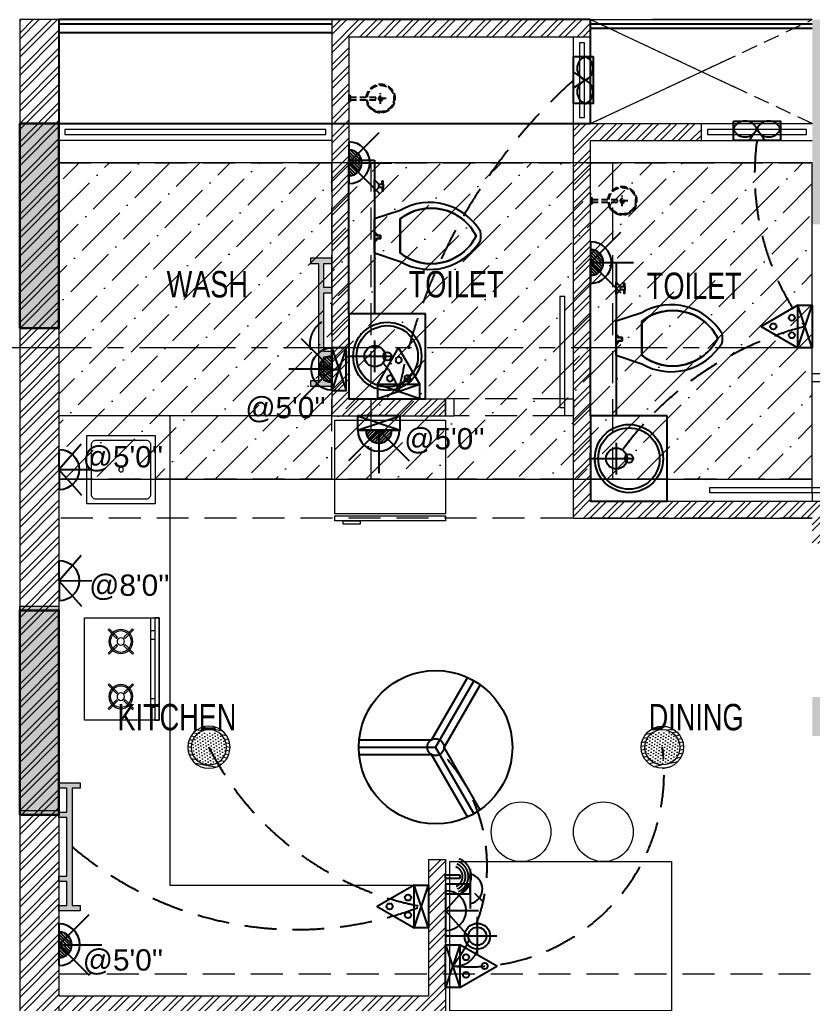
# Model space of a CAD drawing. Header units: inches. Extents: x 822859 to 1009930, y 496782 to 576896.
# Drawn here: x 838806 to 843453, y 557433 to 563204 of the extents above; entities that cross this region are included whole.
import ezdxf

# ---------------------------------------------------------------- set-up
doc = ezdxf.new("R2010")
doc.units = ezdxf.units.IN
doc.header["$LTSCALE"] = 750
doc.header["$MEASUREMENT"] = 0
for name, pattern in [('CENTER', [2, 1.25, -0.25, 0.25, -0.25]), ('CENTER2', [1.125, 0.75, -0.125, 0.125, -0.125]), ('DASHED', [0.75, 0.5, -0.25]), ('HIDDEN', [0.375, 0.25, -0.125]), ('HIDDEN2', [0.1875, 0.125, -0.0625])]:
    doc.linetypes.add(name, pattern=pattern)
for name, color, linetype, lineweight in [('1 x 15 W green led dl', 84, 'Continuous', 5), ('COLUMN', 5, 'Continuous', 13), ('DOOR-MSA', 8, 'Continuous', 13), ('DOTTED LINE-MSA', 8, 'HIDDEN2', 13), ('ELE-03-MSA', 145, 'Continuous', 18), ('ELE-04-MSA', 139, 'Continuous', 15), ('FURNITURE-MSA', 251, 'Continuous', 5), ('PE-02 1x40w wall tube light point', 76, 'Continuous', 5), ('S_B4_230x125', 3, 'HIDDEN', 20), ('S_B4_230x425', 15, 'HIDDEN', 20), ('S_B4_230x575', 10, 'HIDDEN', 20), ('S_B4_CUT OUT LINE', 9, 'Continuous', 20), ('S_B4_SUNK', 250, 'Continuous', 20), ('S_C_ABOVE HP TO TOP', 5, 'Continuous', 30), ('SECTION LINE', 14, 'CENTER', 9), ('TEXT ROOM NAME-MSA', 8, 'Continuous', 13), ('WALL HATCH-MSA', 251, 'Continuous', 9), ('WALL-MSA', 11, 'Continuous', 18), ('WINDOW-MSA', 8, 'Continuous', 13)]:
    doc.layers.add(name, color=color, linetype=linetype, lineweight=lineweight)
for name, color, linetype in [('CS SHEET', 7, 'Continuous'), ('E-18 wall light point', 3, 'Continuous'), ('E-18a wall light point', 6, 'Continuous'), ('E-39 call bell point', 1, 'Continuous'), ('E-45 exhaust fan point', 5, 'Continuous'), ('E-47 switch board', 1, 'Continuous'), ('E-49 5A plug point', 150, 'Continuous'), ('E-49a SB with 5A plug point', 5, 'Continuous'), ('E-50 15A plug point', 1, 'Continuous'), ('E-electrical text', 202, 'Continuous'), ('ELE-02-MSA', 8, 'Continuous'), ('ELE.fan', 30, 'Continuous'), ('P.FIXTURE', 8, 'Continuous'), ('PE-E-Electrical Control', 150, 'HIDDEN'), ('PROJ.', 7, 'Continuous'), ('R.C.C HATCH-MSA', 250, 'Continuous'), ('WIFI', 5, 'DASHED')]:
    doc.layers.add(name, color=color, linetype=linetype)
doc.styles.add('MtXpl_Swis721_LtCn_B', font='swisscl.ttf')
doc.styles.get("Standard").update_dxf_attribs({"font": 'arial.ttf'})
pattern_1 = [(45, (-830625.795, -554021.86), (-53.0330086, 53.0330086), []), (45, (-830590.44, -554021.86), (-53.0330086, 53.0330086), [])]

# ---------------------------------------------------------------- blocks, each defined once
blk = doc.blocks.new('A$C37e82350')
at = {"layer": 'SECTION LINE', "linetype": 'CENTER2'}
blk.add_lwpolyline([(1868.5, 15657), (1925, 15657), (1925, -11419.6), (1880.9, -11419.6)], dxfattribs=at)
blk = doc.blocks.new('BLOCK-G & H TYPICAL COLOUMN')
at = {"layer": 'R.C.C HATCH-MSA'}
h = blk.add_hatch(color=256, dxfattribs=at)
h.dxf.hatch_style = 1
h.paths.add_polyline_path([(172697.62, -104207.75), (172688.57, -104207.75), (172688.57, -104255), (172697.62, -104255)])
h.paths.add_polyline_path([(172327.12, -104207.75), (172336.18, -104207.75), (172336.18, -104255), (172327.12, -104255)])
h.paths.add_polyline_path([(172819.88, -104207.75), (172819.88, -104216.81), (172867.12, -104216.81), (172867.12, -104207.75)])
h.paths.add_polyline_path([(172204.87, -104207.75), (172204.87, -104216.81), (172157.62, -104216.81), (172157.62, -104207.75)])
h.paths.add_polyline_path([(172561.18, -104240.06), (172552.12, -104240.06), (172552.12, -104287.31), (172561.18, -104287.31)])
h.paths.add_polyline_path([(172463.57, -104240.06), (172472.62, -104240.06), (172472.62, -104287.31), (172463.57, -104287.31)])
h.paths.add_polyline_path([(172177.87, -104422.2), (172177.87, -104431.25), (172130.62, -104431.25), (172130.62, -104422.2)])
h.paths.add_polyline_path([(172894.12, -104422.2), (172894.12, -104431.25), (172846.88, -104431.25), (172846.88, -104422.2)])
h.paths.add_polyline_path([(172336.12, -104486.75), (172336.12, -104495.81), (172288.87, -104495.81), (172288.87, -104486.75)])
h.paths.add_polyline_path([(172202.62, -104543.75), (172202.62, -104552.81), (172155.37, -104552.81), (172155.37, -104543.75)])
h.paths.add_polyline_path([(172822.13, -104543.75), (172822.13, -104552.81), (172869.37, -104552.81), (172869.37, -104543.75)])
h.paths.add_polyline_path([(172516.9, -104495.81), (172507.85, -104495.81), (172507.85, -104448.56), (172516.9, -104448.56)])
h.paths.add_polyline_path([(172697.62, -104104.25), (172688.57, -104104.25), (172688.57, -104057.01), (172697.62, -104057.01)])
h.paths.add_polyline_path([(172327.12, -104104.25), (172336.18, -104104.25), (172336.18, -104057.01), (172327.12, -104057.01)])
h.paths.add_polyline_path([(172819.88, -104104.25), (172819.88, -104095.2), (172867.12, -104095.2), (172867.12, -104104.25)])
h.paths.add_polyline_path([(172204.87, -104104.25), (172204.87, -104095.2), (172157.62, -104095.2), (172157.62, -104104.25)])
h.paths.add_polyline_path([(172561.18, -104071.94), (172552.12, -104071.94), (172552.12, -104024.7), (172561.18, -104024.7)])
h.paths.add_polyline_path([(172463.57, -104071.94), (172472.62, -104071.94), (172472.62, -104024.7), (172463.57, -104024.7)])
h.paths.add_polyline_path([(172177.87, -103889.81), (172177.87, -103880.75), (172130.62, -103880.75), (172130.62, -103889.81)])
h.paths.add_polyline_path([(172894.12, -103889.81), (172894.12, -103880.75), (172846.88, -103880.75), (172846.88, -103889.81)])
h.paths.add_polyline_path([(172336.12, -103825.25), (172336.12, -103816.2), (172288.87, -103816.2), (172288.87, -103825.25)])
h.paths.add_polyline_path([(172202.62, -103768.25), (172202.62, -103759.2), (172155.37, -103759.2), (172155.37, -103768.25)])
h.paths.add_polyline_path([(172822.13, -103768.25), (172822.13, -103759.2), (172869.37, -103759.2), (172869.37, -103768.25)])
h.paths.add_polyline_path([(172516.9, -103816.2), (172507.85, -103816.2), (172507.85, -103863.44), (172516.9, -103863.44)])
h.paths.add_polyline_path([(172548.37, -103699.31), (172548.37, -103690.25), (172595.62, -103690.25), (172595.62, -103699.31)])
h.paths.add_polyline_path([(172476.37, -103699.31), (172476.37, -103690.25), (172429.13, -103690.25), (172429.13, -103699.31)])
h.paths.add_polyline_path([(172726.82, -103612.31), (172726.82, -103603.25), (172774.06, -103603.25), (172774.06, -103612.31)])
h.paths.add_polyline_path([(172297.93, -103612.31), (172297.93, -103603.25), (172250.69, -103603.25), (172250.69, -103612.31)])
h.paths.add_polyline_path([(172920.37, -103523.81), (172920.37, -103514.75), (172857.56, -103514.75), (172857.56, -103523.81)])
h.paths.add_polyline_path([(172104.37, -103523.81), (172104.37, -103514.75), (172167.19, -103514.75), (172167.19, -103523.81)])
h.paths.add_polyline_path([(172476.37, -103492.94), (172467.32, -103492.94), (172467.32, -103445.7), (172476.37, -103445.7)])
h.paths.add_polyline_path([(172548.37, -103492.94), (172557.43, -103492.94), (172557.43, -103445.7), (172548.37, -103445.7)])
h.paths.add_polyline_path([(172663.43, -103454.75), (172759.5, -103454.75), (172759.5, -103349.7), (172663.43, -103349.7), (172663.43, -103358.75), (172750.44, -103358.75), (172750.44, -103445.7), (172663.43, -103445.7)])
h.paths.add_polyline_path([(172361.32, -103454.75), (172265.25, -103454.75), (172265.25, -103349.7), (172361.32, -103349.7), (172361.32, -103358.75), (172274.31, -103358.75), (172274.31, -103445.7), (172361.32, -103445.7)])
h.paths.add_polyline_path([(172428.37, -103358.75), (172419.32, -103358.75), (172419.32, -103311.51), (172428.37, -103311.51)])
h.paths.add_polyline_path([(172428.37, -103132.74), (172419.32, -103132.74), (172419.32, -103179.99), (172428.37, -103179.99)])
h.paths.add_polyline_path([(172151.62, -103286.75), (172151.62, -103277.7), (172104.37, -103277.7), (172104.37, -103286.75)])
h.paths.add_polyline_path([(172245.43, -103162.74), (172245.43, -103153.68), (172198.19, -103153.68), (172198.19, -103162.74)])
h.paths.add_polyline_path([(172428.37, -103021.25), (172419.32, -103021.25), (172419.32, -103068.5), (172428.37, -103068.5)])
h.paths.add_polyline_path([(172245.43, -102997.25), (172236.37, -102997.25), (172236.37, -103044.5), (172245.43, -103044.5)])
h.paths.add_polyline_path([(172104.37, -102997.25), (172104.37, -103006.31), (172151.62, -103006.31), (172151.62, -102997.25)])
h.paths.add_polyline_path([(172596.37, -103358.75), (172605.43, -103358.75), (172605.43, -103311.51), (172596.37, -103311.51)])
h.paths.add_polyline_path([(172596.37, -103132.74), (172605.43, -103132.74), (172605.43, -103179.99), (172596.37, -103179.99)])
h.paths.add_polyline_path([(172873.13, -103286.75), (172873.13, -103277.7), (172920.37, -103277.7), (172920.37, -103286.75)])
h.paths.add_polyline_path([(172779.32, -103162.74), (172779.32, -103153.68), (172826.56, -103153.68), (172826.56, -103162.74)])
h.paths.add_polyline_path([(172596.37, -103021.25), (172605.43, -103021.25), (172605.43, -103068.5), (172596.37, -103068.5)])
h.paths.add_polyline_path([(172779.32, -102997.25), (172788.37, -102997.25), (172788.37, -103044.5), (172779.32, -103044.5)])
h.paths.add_polyline_path([(172920.37, -102997.25), (172920.37, -103006.31), (172873.13, -103006.31), (172873.13, -102997.25)])
h.paths.add_polyline_path([(172548.37, -104612.7), (172548.37, -104621.75), (172595.62, -104621.75), (172595.62, -104612.7)])
h.paths.add_polyline_path([(172476.37, -104612.7), (172476.37, -104621.75), (172429.13, -104621.75), (172429.13, -104612.7)])
h.paths.add_polyline_path([(172297.93, -104699.7), (172297.93, -104708.75), (172250.69, -104708.75), (172250.69, -104699.7)])
h.paths.add_polyline_path([(172104.37, -104788.2), (172104.37, -104797.25), (172167.19, -104797.25), (172167.19, -104788.2)])
h.paths.add_polyline_path([(172726.82, -104699.7), (172726.82, -104708.75), (172774.06, -104708.75), (172774.06, -104699.7)])
h.paths.add_polyline_path([(172920.37, -104788.2), (172920.37, -104797.25), (172857.56, -104797.25), (172857.56, -104788.2)])
h.paths.add_polyline_path([(172476.37, -104819.06), (172467.32, -104819.06), (172467.32, -104866.31), (172476.37, -104866.31)])
h.paths.add_polyline_path([(172548.37, -104819.06), (172557.43, -104819.06), (172557.43, -104866.31), (172548.37, -104866.31)])
h.paths.add_polyline_path([(172663.43, -104857.25), (172759.5, -104857.25), (172759.5, -104962.31), (172663.43, -104962.31), (172663.43, -104953.25), (172750.44, -104953.25), (172750.44, -104866.31), (172663.43, -104866.31)])
h.paths.add_polyline_path([(172361.32, -104857.25), (172265.25, -104857.25), (172265.25, -104962.31), (172361.32, -104962.31), (172361.32, -104953.25), (172274.31, -104953.25), (172274.31, -104866.31), (172361.32, -104866.31)])
h.paths.add_polyline_path([(172428.37, -104953.25), (172419.32, -104953.25), (172419.32, -105000.5), (172428.37, -105000.5)])
h.paths.add_polyline_path([(172428.37, -105178.31), (172419.32, -105178.31), (172419.32, -105131.06), (172428.37, -105131.06)])
h.paths.add_polyline_path([(172151.62, -105025.25), (172151.62, -105034.31), (172104.37, -105034.31), (172104.37, -105025.25)])
h.paths.add_polyline_path([(172245.43, -105072.5), (172236.37, -105072.5), (172236.37, -105025.25), (172245.43, -105025.25)])
h.paths.add_polyline_path([(172428.37, -105290.75), (172419.32, -105290.75), (172419.32, -105243.51), (172428.37, -105243.51)])
h.paths.add_polyline_path([(172245.43, -105314.75), (172236.37, -105314.75), (172236.37, -105267.51), (172245.43, -105267.51)])
h.paths.add_polyline_path([(172104.37, -105277.35), (172113.43, -105277.35), (172113.43, -105314.75), (172104.37, -105314.75)])
h.paths.add_polyline_path([(172596.37, -104953.25), (172605.43, -104953.25), (172605.43, -105000.5), (172596.37, -105000.5)])
h.paths.add_polyline_path([(172596.37, -105178.31), (172605.43, -105178.31), (172605.43, -105131.06), (172596.37, -105131.06)])
h.paths.add_polyline_path([(172873.13, -105025.25), (172873.13, -105034.31), (172920.37, -105034.31), (172920.37, -105025.25)])
h.paths.add_polyline_path([(172788.37, -105025.25), (172779.32, -105025.25), (172779.32, -105072.5), (172788.37, -105072.5)])
h.paths.add_polyline_path([(172596.37, -105290.75), (172605.43, -105290.75), (172605.43, -105243.51), (172596.37, -105243.51)])
h.paths.add_polyline_path([(172779.32, -105314.75), (172788.37, -105314.75), (172788.37, -105267.51), (172779.32, -105267.51)])
h.paths.add_polyline_path([(172911.32, -105314.75), (172920.37, -105314.75), (172920.37, -105277.35), (172911.32, -105277.35)])
h.paths.add_polyline_path([(172688.63, -104486.75), (172688.63, -104495.81), (172735.87, -104495.81), (172735.87, -104486.75)])
h.paths.add_polyline_path([(172688.63, -103825.25), (172688.63, -103816.2), (172735.87, -103816.2), (172735.87, -103825.25)])
at = {"layer": 'COLUMN'}
for points in [[(172596.37, -103021.25), (172605.43, -103021.25), (172605.43, -103068.5), (172596.37, -103068.5)], [(172596.37, -103132.74), (172605.43, -103132.74), (172605.43, -103179.99), (172596.37, -103179.99)]]:
    blk.add_lwpolyline(points, close=True, dxfattribs=at)
blk = doc.blocks.new('A$Ca69f7aba')
at = {"layer": 'WINDOW-MSA', "ltscale": 5000}
for points in [[(-750, 0), (-700, 0), (-700, -100), (-750, -100)], [(0, 0), (-50, 0), (-50, -100), (0, -100)], [(-50, -50), (-50, -700), (-80, -700), (-80, -50)]]:
    blk.add_lwpolyline(points, close=True, dxfattribs=at)
at = {"layer": 'WINDOW-MSA', "linetype": 'HIDDEN'}
blk.add_lwpolyline([(-50, 0), (-700, 0)], dxfattribs=at)
at = {"layer": 'WINDOW-MSA', "linetype": 'HIDDEN', "elevation": 0}
blk.add_lwpolyline([(-50, -100), (-700, -100)], dxfattribs=at)
blk = doc.blocks.new('SHOWE')
at = {"linetype": 'HIDDEN', "ltscale": 0.2}
for p, q in [((3964261.3, -1171717.9), (3964261.3, -1171674.7)), ((3964261.3, -1171674.7), (3964263.3, -1171674.7)), ((3964264.2, -1171676.3), (3964264.2, -1171716.3)), ((3964268.7, -1171680.5), (3964268.7, -1171696.3)), ((3964268.7, -1171688.6), (3964437.5, -1171688.6)), ((3964268.7, -1171712), (3964268.7, -1171696.3)), ((3964268.7, -1171704), (3964437.5, -1171704)), ((3964479.2, -1171696.3), (3964415.6, -1171696.3)), ((3964447.4, -1171664.5), (3964447.4, -1171728.1)), ((3964261.3, -1171717.9), (3964263.3, -1171717.9))]:
    blk.add_line(p, q, dxfattribs=at)
for radius in [12.5, 10.6]:
    blk.add_circle((3964447.4, -1171696.3), radius, dxfattribs=at)
for centre, radius, start, end in [((3964447.4, -1171696.3), 84.1, 185.23834, 174.76166), ((3964447.4, -1171696.3), 81.4, 185.41049, 174.58951), ((3964447.4, -1171696.3), 78, 185.6496, 174.3504), ((3964262.4, -1171676.3), 1.76, 358.02823, 62.08212), ((3964259.8, -1171685.3), 10.1, 28.34358, 64.21035), ((3964259.8, -1171707.2), 10.1, 295.78965, 331.65642), ((3964262.4, -1171716.3), 1.76, 297.91788, 1.97177)]:
    blk.add_arc(centre, radius, start, end, dxfattribs=at)
blk = doc.blocks.new('t4tgg34')
for points in [[(375405.3, -62759.1), (375390.8, -62744.6), (375390.8, -62738.4), (375370.8, -62738.4), (375370.8, -62719.7), (375390.8, -62719.7), (375390.8, -62713.4), (375405.3, -62699), (375405.3, -62635.1), (375255.5, -62585.2, 0.412342), (374784.6, -62708.9, 0.132891), (374784.6, -62761, 0.412336), (375255.5, -62884.7), (375405.3, -62834.8)], [(375255.5, -62834.8, -0.475238), (374809.5, -62734.9, -0.475243), (375255.5, -62635.1)]]:
    blk.add_lwpolyline(points, format="xyb", close=True)
blk.add_lwpolyline([(375255.5, -62834.8), (375255.5, -62635.1, 0.475243), (374809.5, -62734.9, 0.475238), (375255.5, -62834.8, 0.489246)], format="xyb")
blk.add_lwpolyline([(375405.3, -62635.1), (375405.3, -62699), (375390.8, -62713.4), (375390.8, -62719.7), (375370.8, -62719.7), (375370.8, -62738.4), (375390.8, -62738.4), (375390.8, -62744.6), (375405.3, -62759.1), (375405.3, -62699), (375405.3, -62834.8)])
blk = doc.blocks.new('9')
at = {"linetype": 'Continuous'}
for p, q in [((709869.5, -390414.7), (709869.5, -390433.8)), ((709875.9, -390433.8), (709869.5, -390433.8)), ((709875.9, -390414.7), (709875.9, -390433.8))]:
    blk.add_line(p, q, dxfattribs=at)
for points in [[(709875.9, -390395.7), (709875.9, -390376.6), (709869.5, -390376.6), (709869.5, -390395.7)], [(709894.9, -390395.7), (709920.3, -390370.3), (709920.3, -390440.1), (709894.9, -390414.7)]]:
    blk.add_lwpolyline(points, dxfattribs=at)
blk.add_lwpolyline([(709894.9, -390414.7), (709869.5, -390414.7), (709869.5, -390395.7), (709894.9, -390395.7)], close=True, dxfattribs=at)
blk = doc.blocks.new('G$CA9DB4A96')
at = {"layer": 'FURNITURE-MSA'}
for points in [[(550, 0), (550, 650), (0, 650), (0, 0)], [(560, 0), (590, 0), (590, 650), (560, 650)], [(590, 500), (610, 500), (610, 600), (590, 600)]]:
    blk.add_lwpolyline(points, close=True, dxfattribs=at)
blk = doc.blocks.new('STUV')
at = {"layer": 'FURNITURE-MSA'}
for p, q in [((168.7, 0, 0), (168.7, -600, 0)), ((-81.5, -69.6), (-75.3, -63.3)), ((-31.4, -119.7), (-81.5, -69.6)), ((-75.3, -63.3), (-25.2, -113.4)), ((-25.2, -113.4), (-31.4, -119.7)), ((11.8, -113.4), (61.9, -63.3)), ((18.1, -119.7), (11.8, -113.4)), ((68.2, -69.6), (18.1, -119.7)), ((61.9, -63.3), (68.2, -69.6)), ((168.7, -75.9, 0), (193.7, -75.9, 0)), ((-81.5, -206.8), (-31.4, -156.7)), ((-25.2, -162.9), (-75.3, -213)), ((-31.4, -156.7), (-25.2, -162.9)), ((11.8, -162.9), (18.1, -156.7)), ((61.9, -213), (11.8, -162.9)), ((18.1, -156.7), (68.2, -206.8)), ((193.7, -125.7, 0), (168.7, -125.7, 0)), ((-75.3, -213), (-81.5, -206.8)), ((68.2, -206.8), (61.9, -213)), ((-81.5, -393.2), (-75.3, -387)), ((-31.4, -443.3), (-81.5, -393.2)), ((-75.3, -387), (-25.2, -437.1)), ((11.8, -437.1), (61.9, -387)), ((68.2, -393.2), (18.1, -443.3)), ((61.9, -387), (68.2, -393.2)), ((-25.2, -437.1), (-31.4, -443.3)), ((18.1, -443.3), (11.8, -437.1)), ((-81.5, -530.4), (-31.4, -480.3)), ((-25.2, -486.6), (-75.3, -536.7)), ((-31.4, -480.3), (-25.2, -486.6)), ((11.8, -486.6), (18.1, -480.3)), ((61.9, -536.7), (11.8, -486.6)), ((18.1, -480.3), (68.2, -530.4)), ((193.7, -474.3, 0), (168.7, -474.3, 0)), ((-75.3, -536.7), (-81.5, -530.4)), ((68.2, -530.4), (61.9, -536.7)), ((193.7, -524.1, 0), (168.7, -524.1, 0))]:
    blk.add_line(p, q, dxfattribs=at)
for points in [[(-218.6, -600), (218.6, -600), (218.6, 0), (-218.6, 0)], [(218.6, -600), (193.7, -600), (193.7, 0), (218.6, 0)]]:
    blk.add_lwpolyline(points, close=True, dxfattribs=at)
for centre, radius in [((-6.7, -138.2), 70.6), ((-6.7, -138.2), 61.8), ((-6.7, -138.2), 22.1), ((-6.7, -461.8), 70.6), ((-6.7, -461.8), 61.8), ((-6.7, -461.8), 22.1)]:
    blk.add_circle(centre, radius, dxfattribs=at)
blk = doc.blocks.new('G$C1887B0AA')
at = {"layer": 'FURNITURE-MSA'}
blk.add_lwpolyline([(0, 0), (300, 0), (300, 300), (0, 300)], close=True, dxfattribs=at)
blk.add_lwpolyline([(40, 20), (260, 20, 0.414214), (280, 40), (280, 260, 0.414214), (260, 280), (40, 280, 0.414214), (20, 260), (20, 40, 0.414214)], format="xyb", close=True, dxfattribs=at)
blk.add_circle((150, 150), 10, dxfattribs=at)
blk = doc.blocks.new('A$Caebde61c')
at = {"layer": 'FURNITURE-MSA'}
for p, q in [((13376.8, -2325), (13376.8, -5077.1)), ((13376.8, -5077.1), (14893.6, -5077.1))]:
    blk.add_line(p, q, dxfattribs=at)
blk.add_lwpolyline([(13376.8, -2325), (12726.8, -2325)], dxfattribs=at)
blk.add_lwpolyline([(16318.6, -5814.6), (15018.6, -5814.6), (15018.6, -4939.6), (16318.6, -4939.6)], close=True, dxfattribs=at)
for centre in [(15436.2, -4764.6), (15918.6, -4764.6)]:
    blk.add_circle(centre, 175, dxfattribs=at)
at = {"layer": 'FURNITURE-MSA', "xscale": -1}
for name, p, rotation in [('G$CA9DB4A96', (14993.6, -2350), 89.99999999999993), ('STUV', (13096.3, -4109.9), 180)]:
    blk.add_blockref(name, p, dxfattribs=dict(at, rotation=rotation))
at = {"layer": 'FURNITURE-MSA', "xscale": -1.333333333333334, "yscale": 1.333333333333334, "zscale": 1.333333333333334, "rotation": 270}
blk.add_blockref('G$C1887B0AA', (12891.1, -2839.6), dxfattribs=at)
blk = doc.blocks.new('DRHASHGSDG')
at = {"layer": 'WALL HATCH-MSA'}
h = blk.add_hatch(dxfattribs=at)
h.set_pattern_fill('ANSI32', color=256, scale=200)
h.set_pattern_definition(pattern_1)
h.paths.add_polyline_path([(8180.5, 9182.1), (8180.5, 0), (8410.5, 0), (8410.5, 3355), (10677.3, 3355), (10677.3, 4255), (10577.3, 4255), (10577.3, 3455), (8410.5, 3455), (8410.5, 9182.1)])
h = blk.add_hatch(dxfattribs=at)
h.set_pattern_fill('ANSI32', color=256, scale=200)
h.set_pattern_definition(pattern_1)
h.paths.add_polyline_path([(10010.5, 9182.1), (10010.5, 6857.1), (10677.3, 6857.1), (10677.3, 6957.1), (10110.5, 6957.1), (10110.5, 9082.1), (11527.3, 9082.1), (11527.3, 9182.1)])
h = blk.add_hatch(dxfattribs=at)
h.set_pattern_fill('ANSI32', color=256, scale=200)
h.set_pattern_definition(pattern_1)
h.paths.add_polyline_path([(11427.3, 8572.5), (11427.3, 6257.1), (12827.3, 6257.1), (12827.3, 6108.8), (12927.3, 6108.8), (12927.3, 6357.1), (11527.3, 6357.1), (11527.3, 8472.5), (12177.3, 8472.5), (12177.3, 8572.5)])
at = {"layer": 'DOTTED LINE-MSA'}
for p, q in [((11527.3, 8572.5), (12827.3, 9182.1)), ((12827.3, 8572.5), (11527.3, 9182.1))]:
    blk.add_line(p, q, dxfattribs=at)
at = {"layer": 'ELE-02-MSA'}
for p, q in [((8410.5, 9157.1), (10010.5, 9157.1)), ((11527.3, 9157.1), (12827.3, 9157.1)), ((11527.3, 9132.1), (12827.3, 9132.1)), ((8410.5, 9107.1), (10010.5, 9107.1))]:
    blk.add_line(p, q, dxfattribs=at)
at = {"layer": 'ELE-03-MSA'}
blk.add_line((10010.5, 6857.1), (8410.5, 6857.1), dxfattribs=at)
at = {"layer": 'ELE-04-MSA'}
for p, q in [((8410.5, 9182.1), (10010.5, 9182.1)), ((11527.3, 9182.1), (12827.3, 9182.1))]:
    blk.add_line(p, q, dxfattribs=at)
at = {"layer": 'P.FIXTURE'}
for points in [[(10260.5, 8357.1), (10260.5, 7457.1), (10110.5, 7457.1), (10110.5, 8357.1)], [(11677.3, 7757.1), (11677.3, 6857.1), (11527.3, 6857.1), (11527.3, 7757.1)], [(10560.5, 7457.1), (10110.5, 7457.1), (10110.5, 6957.1), (10560.5, 6957.1)], [(11977.3, 6857.1), (11527.3, 6857.1), (11527.3, 6357.1), (11977.3, 6357.1)]]:
    blk.add_lwpolyline(points, close=True, dxfattribs=at)
for centre, radius in [((10335.5, 7207.1), 200), ((10335.5, 7207.1), 180), ((10335.5, 7207.1), 25), ((11752.3, 6607.1), 200), ((11752.3, 6607.1), 180), ((11752.3, 6607.1), 25)]:
    blk.add_circle(centre, radius, dxfattribs=at)
at = {"layer": 'WALL-MSA'}
for p, q in [((8180.5, 9182.1), (8180.5, 0)), ((8410.5, 9182.1), (8180.5, 9182.1)), ((8410.5, 9182.1), (8410.5, 3455)), ((10010.5, 9182.1), (11527.3, 9182.1)), ((10010.5, 9182.1), (10010.5, 6857.1)), ((11527.3, 9082.1), (11527.3, 9182.1)), ((10110.5, 9082.1), (11527.3, 9082.1)), ((10110.5, 9082.1), (10110.5, 6957.1)), ((11427.3, 8572.5), (12177.3, 8572.5)), ((11427.3, 6257.1), (11427.3, 8572.5)), ((12177.3, 8472.5), (12177.3, 8572.5)), ((11527.3, 8472.5), (12177.3, 8472.5)), ((11527.3, 6357.1), (11527.3, 8472.5)), ((10110.5, 6957.1), (10677.3, 6957.1)), ((10677.3, 6857.1), (10677.3, 6957.1)), ((10010.5, 6857.1), (10677.3, 6857.1)), ((11527.3, 6357.1), (12927.3, 6357.1)), ((11427.3, 6257.1), (12827.3, 6257.1)), ((10577.3, 4255), (10677.3, 4255)), ((10577.3, 4255), (10577.3, 3455)), ((10677.3, 4255), (10677.3, 3355)), ((8410.5, 3455), (10577.3, 3455))]:
    blk.add_line(p, q, dxfattribs=at)
at = {"layer": 'WINDOW-MSA'}
for p, q in [((11427.3, 8572.5), (11427.3, 9082.1)), ((11527.3, 9082.1), (11527.3, 8572.5)), ((10010.5, 8572.5), (8410.5, 8572.5)), ((10010.5, 8572.5), (10010.5, 8472.5)), ((12177.3, 8572.5), (12827.3, 8572.5)), ((10010.5, 8472.5), (8410.5, 8472.5)), ((12177.3, 8472.5), (12827.3, 8472.5))]:
    blk.add_line(p, q, dxfattribs=at)
for points in [[(11492.3, 8607.5), (11492.3, 9047.1), (11462.3, 9047.1), (11462.3, 8607.5)], [(9975.5, 8507.5), (9975.5, 8537.5), (8445.5, 8537.5), (8445.5, 8507.5)], [(12792.3, 8507.5), (12792.3, 8537.5), (12212.3, 8537.5), (12212.3, 8507.5)]]:
    blk.add_lwpolyline(points, close=True, dxfattribs=at)
at = {"color": 2, "rotation": 270}
blk.add_blockref('A$C37e82350', (3913.3, 9182.1), dxfattribs=at)
at = {"layer": 'COLUMN', "xscale": 25.4, "yscale": 25.4, "zscale": 25.4}
blk.add_blockref('BLOCK-G & H TYPICAL COLOUMN', (-4375767.4, 2625312.3), dxfattribs=at)
at = {"layer": 'DOOR-MSA', "xscale": -1, "rotation": 180}
blk.add_blockref('A$Ca69f7aba', (11427.3, 6857.1, 0), dxfattribs=at)
at = {"layer": 'DOOR-MSA', "rotation": 270}
blk.add_blockref('A$Ca69f7aba', (12927.3, 6357.1), dxfattribs=at)
at = {"layer": 'FURNITURE-MSA'}
blk.add_blockref('A$Caebde61c', (-4316.3, 9182.1), dxfattribs=at)
at = {"layer": 'P.FIXTURE', "lineweight": 30, "xscale": -1, "rotation": 180}
for p in [(-3954150.8, -1162976.7), (-3952734, -1163576.7)]:
    blk.add_blockref('SHOWE', p, dxfattribs=at)
at = {"layer": 'P.FIXTURE', "color": 1, "rotation": 180}
for p in [(720180.9, -382198.1, 0), (721597.7, -382798.1, 0)]:
    blk.add_blockref('9', p, dxfattribs=at)
at = {"layer": 'P.FIXTURE', "rotation": 180}
for p in [(385665.7, -54821.9, 0), (387082.5, -55421.9, 0)]:
    blk.add_blockref('t4tgg34', p, dxfattribs=at)
at = {"layer": 'TEXT ROOM NAME-MSA', "lineweight": 0, "style": 'MtXpl_Swis721_LtCn_B'}
for s, p in [('WASH', (9042.1, 7552.7)), ('TOILET', (10460.9, 7552.7)), ('TOILET', (11857.4, 7543.2)), ('KITCHEN', (8753.6, 5012.8)), ('DINING', (11868.2, 5012.8))]:
    blk.add_text(s, height=155, dxfattribs=at).set_placement(p)
blk = doc.blocks.new('C-230x1200')
at = {"layer": 'S_C_ABOVE HP TO TOP'}
h = blk.add_hatch(color=250, dxfattribs=at)
h.dxf.hatch_style = 1
h.paths.add_polyline_path([(-230, 1200), (-230, 0), (0, 0), (0, 1200)])
at = {"layer": 'S_C_ABOVE HP TO TOP', "color": 8}
blk.add_lwpolyline([(0, 1200), (-230, 1200), (-230, 0), (0, 0)], close=True, dxfattribs=at)
blk = doc.blocks.new('zw$A6E')
at = {"layer": 'S_B4_SUNK'}
h = blk.add_hatch(dxfattribs=at)
h.set_pattern_fill('ANSI36', color=252, scale=1000)
h.set_pattern_definition([(45, (-142690.51, 158401.09), (66.29126, 243.067956), [312.5, -62.5, 0, -62.5])])
h.paths.add_polyline_path([(-3683.3, 6487.1), (-3683.3, 8342.5), (733.5, 8342.5), (733.5, 6487.1)])
at = {"layer": 'PROJ.', "color": 150}
blk.add_lwpolyline([(-566.5, 9182.1), (-3683.3, 9182.1), (-3683.3, 8572.5), (-566.5, 8572.5)], close=True, dxfattribs=at)
at = {"layer": 'S_B4_230x125', "color": 118}
for p, q in [((-2083.3, 6487.1), (-2083.3, 8342.5)), ((-1853.3, 6487.1), (-1853.3, 8342.5)), ((-666.5, 6487.1), (-666.5, 8342.5)), ((-436.5, 6487.1), (-436.5, 8342.5))]:
    blk.add_line(p, q, dxfattribs=at)
at = {"layer": 'S_B4_230x425', "color": 8}
blk.add_line((-3683.3, 3585), (733.5, 3585), dxfattribs=at)
at = {"layer": 'S_B4_230x575', "color": 8}
for p, q in [((-3683.3, 9182.1), (-3913.3, 9182.1)), ((-3683.3, 9182.1), (-3683.3, 8572.5)), ((-3683.3, 8572.5), (733.5, 8572.5)), ((-3683.3, 8342.5), (733.5, 8342.5)), ((-3683.3, 7372.5), (-3683.3, 5716.4)), ((733.5, 6487.1), (-3683.3, 6487.1)), ((733.5, 6257.1), (-3683.3, 6257.1)), ((-3683.3, 4516.4), (-3683.3, 1200))]:
    blk.add_line(p, q, dxfattribs=at)
at = {"layer": 'S_B4_CUT OUT LINE', "color": 252, "linetype": 'HIDDEN', "ltscale": 5}
blk.add_lwpolyline([(-566.5, 8572.5), (733.5, 9182.1), (-566.5, 9182.1), (733.5, 8572.5)], dxfattribs=at)
at = {"layer": 'S_B4_SUNK', "color": 252}
blk.add_lwpolyline([(-3683.3, 6487.1), (733.5, 6487.1), (733.5, 8342.5), (-3683.3, 8342.5)], close=True, dxfattribs=at)
at = {"layer": 'S_C_ABOVE HP TO TOP', "rotation": 180}
for p in [(-3913.3, 8572.5), (-3913.3, 5716.4)]:
    blk.add_blockref('C-230x1200', p, dxfattribs=at)
blk = doc.blocks.new('PP-01')
h = blk.add_hatch()
h.set_pattern_fill('ANSI31', color=256, scale=1.635026, style=0)
h.set_pattern_definition([(45, (-4840.0876, -743.28332), (-0.14451727, 0.14451727), [])])
edge = h.paths.add_edge_path()
edge.add_ellipse((0, 0), major_axis=(0.861, 0.861), ratio=1, start_angle=90, end_angle=135)
edge.add_line((-1.218, 0), (0, 0))
edge.add_line((0, 0), (-0.861, 0.861))
edge = h.paths.add_edge_path()
edge.add_line((0, 0), (0, 1.218))
edge.add_ellipse((0, 0), major_axis=(0.861, 0.861), ratio=1, start_angle=45, end_angle=90)
edge.add_line((-0.861, 0.861), (0, 0))
edge = h.paths.add_edge_path()
edge.add_line((0, 0), (0.861, 0.861))
edge.add_ellipse((0, 0), major_axis=(0.861, 0.861), ratio=1, start_angle=0, end_angle=45)
edge.add_line((0, 1.218), (0, 0))
edge = h.paths.add_edge_path()
edge.add_ellipse((0, 0), major_axis=(0.861, 0.861), ratio=1, start_angle=-45, end_angle=0)
edge.add_line((0.861, 0.861), (0, 0))
edge.add_line((0, 0), (1.218, 0))
for p, q in [((0, 0), (0, 4.042)), ((0, 0), (-2.858, 2.858)), ((0, 0), (2.858, 2.858)), ((-1.962, 0), (1.962, 0))]:
    blk.add_line(p, q)
for radius in [1.962, 1.218]:
    blk.add_arc((0, 0), radius, 0, 180)
blk = doc.blocks.new('A$C4D7A2C8D')
blk.add_lwpolyline([(4, -1.68), (-6, -1.68), (-6, 1.68), (4, 1.68)], close=True)
for points in [[(4, 1.68), (-6, -1.68)], [(4, -1.68), (-6, 1.68)]]:
    blk.add_lwpolyline(points)
blk = doc.blocks.new('P ONB-01')
at = {"ltscale": 0.4}
blk.add_lwpolyline([(1.809, 0), (0, 3.133), (-1.809, 0)], close=True, dxfattribs=at)
for centre in [(0, 2.089), (-0.746, 0.522), (0.746, 0.522)]:
    blk.add_circle(centre, 0.259, dxfattribs=at)
blk = doc.blocks.new('A$C73F74EB9')
h = blk.add_hatch(color=8)
h.dxf.hatch_style = 1
h.paths.add_polyline_path([(2.75, 0.75), (2.75, 0), (3.25, 0), (3.25, 0.75), (5.5, 0.75), (5.5, 0), (6, 0), (6, 2), (5.5, 2), (5.5, 1.25), (-5.5, 1.25), (-5.5, 2), (-6, 2), (-6, 0), (-5.5, 0), (-5.5, 0.75), (-3.25, 0.75), (-3.25, 0), (-2.75, 0), (-2.75, 0.75)])
blk.add_lwpolyline([(5.5, 1.25), (-5.5, 1.25), (-5.5, 2), (-6, 2), (-6, 0), (-5.5, 0), (-5.5, 0.75), (-3.25, 0.75), (-3.25, 0), (-2.75, 0), (-2.75, 0.75), (2.75, 0.75), (2.75, 0), (3.25, 0), (3.25, 0.75), (5.5, 0.75), (5.5, 0), (6, 0), (6, 2), (5.5, 2), (5.5, 1.25)])
blk = doc.blocks.new('P-01')
for p, q in [((-0.5, 0), (-0.5, 3.094)), ((-0.5, 0), (-2.906, 2.115)), ((-0.5, 0), (1.906, 2.115)), ((1.405, 0), (-2.405, 0))]:
    blk.add_line(p, q)
blk.add_arc((-0.5, -0.001), 1.905, 0.02927, 179.97073)
blk = doc.blocks.new('A$C39A77DF2')
at = {"layer": 'E-49 5A plug point', "xscale": -62.36633987703786, "yscale": 62.36633987703786, "zscale": 79.20525164419156, "rotation": 270}
blk.add_blockref('P-01', (0, 31.2), dxfattribs=at)
blk = doc.blocks.new('42 FAN NEW')
at = {"layer": 'ELE.fan', "color": 5}
for p, q in [((8.72, 19.1), (-1.15, 2)), ((10.5, 18.19), (0, 0)), ((12.18, 17.1), (2.31, 0)), ((-21, 0), (0, 0)), ((-20.9, 2), (-1.15, 2)), ((10.5, -18.19), (0, 0)), ((12.18, -17.1), (2.31, 0)), ((-20.9, -2), (-1.15, -2)), ((8.72, -19.1), (-1.15, -2))]:
    blk.add_line(p, q, dxfattribs=at)
at = {"layer": 'ELE.fan'}
for radius in [21, 2.31]:
    blk.add_circle((0, 0), radius, dxfattribs=at)
blk = doc.blocks.new('DLL')
at = {"linetype": 'HIDDEN'}
h = blk.add_hatch(dxfattribs=at)
h.set_pattern_fill('ANSI31', color=256, scale=0.255)
h.set_pattern_definition([(45, (0, 0), (-0.57249, 0.57249), [])])
h.paths.add_polyline_path([(4.64, 0, -1), (-4.64, 0, -1)])
h.paths.add_polyline_path([(-3.87, 0, 1), (3.87, 0, 1)], flags=16)
h = blk.add_hatch(dxfattribs=at)
h.set_pattern_fill('DOTS', color=8, scale=0.4)
h.set_pattern_definition([(0, (0, 0), (0.3175, 0.635), [0, -0.635])])
h.paths.add_polyline_path([(-3.87, 0, 1), (3.87, 0, 1)])
for radius in [4.64, 3.87]:
    blk.add_circle((0, 0), radius)
blk = doc.blocks.new('WL-01')
for points in [[(-3.57, 2.18), (-3.57, -2.18)], [(-5.74, 0), (0, 0)], [(0, -0.72), (0, 0.72)]]:
    blk.add_lwpolyline(points)
for radius in [1.44, 1.01]:
    blk.add_circle((-3.57, 0), radius)
blk = doc.blocks.new('WIFI POINT')
at = {"layer": 'WIFI', "color": 5, "linetype": 'ByBlock'}
blk.add_lwpolyline([(-0.64, 5.05), (0.64, 5.05), (0.64, 0), (-0.64, 0)], close=True, dxfattribs=at)
for radius in [6.77, 5.74, 4.72, 3.69]:
    blk.add_arc((0, 2.38), radius, 22.6083, 158.6358, dxfattribs=at)
blk = doc.blocks.new('BU')
at = {"flags": 128}
blk.add_lwpolyline([(1.5, 2.5, 0.833333), (-1.5, 2.5)], format="xyb", dxfattribs=at)
for points in [[(0.44, 2.94), (1.33, 3.83)], [(-2, 2.5), (2, 2.5)]]:
    blk.add_lwpolyline(points, dxfattribs=at)
blk.add_lwpolyline([(-0.5, 0), (0.5, 0), (0.5, 2.5), (-0.5, 2.5)], close=True)
blk = doc.blocks.new('EF-01')
for p in [(-0.84, 0), (0.84, 0)]:
    blk.add_line(p, (0, 1.24))
blk.add_lwpolyline([(-2.52, 2.1), (2.52, 2.1), (2.52, 0), (-2.52, 0)], close=True)
for centre, start, end in [((-1.26, 0.74), 21.796, 158.204), ((-1.26, 1.75), 201.796, 338.204), ((1.26, 0.74), 21.796, 158.204), ((1.26, 1.75), 201.796, 338.204)]:
    blk.add_arc(centre, 1.36, start, end)
blk = doc.blocks.new('WL-03')
for points in [[(0, 0), (0, 5.64)], [(2.14, 3.5), (-2.14, 3.5)], [(0.71, 0), (-0.71, 0)]]:
    blk.add_lwpolyline(points)
blk.add_circle((0, 3.5), 1.42)

msp = doc.modelspace()

# ---------------------------------------------------------------- linework, layer by layer
at = {"layer": 'PE-E-Electrical Control'}
for centre, radius, start, end in [((844231.5, 560426.4), 3258.1, 131.9596, 169.48499), ((844608.2, 562296.6, 0), 1493.2, 172.38867, 216.71102), ((840657.3, 561302.5, 0), 150, 122.24128, 278.06151), ((843879.3, 559559.5, 0), 1903, 104.24314, 145.80351), ((840696.2, 560949.1), 339.6, 12.21059, 55.50081), ((841484.7, 559731.1), 1759.3, 206.88366, 259.40221), ((840592.2, 558238.8), 954.6, 322.06158, 46.88162), ((841446.9, 558784.4), 1137.1, 264.86298, 7.64229), ((840431.1, 559896.7, 0), 2030.7, 229.58033, 291.0698), ((841360.3, 557786.4), 135.4, 263.56691, 17.3857)]:
    msp.add_arc(centre, radius, start, end, dxfattribs=at)

# ---------------------------------------------------------------- block references
at = {"layer": '1 x 15 W green led dl', "yscale": 26.68998742498367, "zscale": 26.68998742498367}
for p, xscale, rotation in [((839915.5, 558935.6), -26.68998742498367, 213.9282020116231), ((842573.9, 558935.6), 26.68998742498367, 146.0717979883769)]:
    msp.add_blockref('DLL', p, dxfattribs=dict(at, xscale=xscale, rotation=rotation))
at = {"layer": 'CS SHEET', "color": 2}
for name, p in [('DRHASHGSDG', (830625.8, 554021.9)), ('zw$A6E', (842719.6, 554021.9))]:
    msp.add_blockref(name, p, dxfattribs=at)
at = {"layer": 'E-18 wall light point', "extrusion": (7.31174e-44, 2.57282e-44, -1), "xscale": -52.2434333334803, "yscale": 52.2434333334803, "zscale": -66.34916033381609, "rotation": 180.0095191280557}
msp.add_blockref('WL-01', (-841303.1, 557826.9), dxfattribs=at)
at = {"layer": 'E-18a wall light point', "extrusion": (-2.57282e-44, -7.31174e-44, -1), "xscale": -43.43786742375234, "yscale": 43.43786742375234, "zscale": -43.43786742375234, "rotation": 89.98017766819824}
for p in [(-840736.3, 561229), (-842153.1, 560629)]:
    msp.add_blockref('WL-03', p, dxfattribs=at)
at = {"layer": 'E-39 call bell point', "xscale": 57.5498142128198, "yscale": 57.5498142128198, "zscale": 57.5498142128198, "rotation": 270.0095191279948}
msp.add_blockref('BU', (841303.1, 558104.2), dxfattribs=at)
at = {"layer": 'E-45 exhaust fan point', "xscale": 54.75349668279095, "yscale": 54.75349668279095, "zscale": 54.75349668279095}
for p, rotation in [((842053.1, 562849.2), 270.0096277100311), ((843128.1, 562494.4), 0.009627710031137991)]:
    msp.add_blockref('EF-01', p, dxfattribs=dict(at, rotation=rotation))
at = {"layer": 'E-47 switch board', "linetype": 'Continuous', "yscale": 24.99999999999999, "zscale": 24.99999999999999}
for p, xscale, rotation in [((843411.1, 561379, 0), 24.99999999999999, 269.9904808720614), ((840678.3, 561179), -24.99999999999999, 270.009519127932), ((841053.1, 561021), -24.99999999999999, 180.0095191279386), ((840886.3, 560836.9), -24.99999999999999, 0.009519127907106462), ((841161.1, 557976.8), 24.99999999999999, 270.0095191279329), ((841345.1, 557676.9), 24.99999999999999, 90.00951912793298)]:
    msp.add_blockref('A$C4D7A2C8D', p, dxfattribs=dict(at, xscale=xscale, rotation=rotation))
at = {"layer": 'E-49 5A plug point', "linetype": 'Continuous'}
for p, rotation in [((839036.3, 560564.4), 0.2503903489554105), ((839036.4, 559912.5), 0.2503903489554105), ((841303.1, 557976.9), 0.009519127995107358)]:
    msp.add_blockref('A$C39A77DF2', p, dxfattribs=dict(at, rotation=rotation))
at = {"layer": 'E-49a SB with 5A plug point', "yscale": 69.1073150159614, "zscale": 69.1073150159614}
for p, xscale, rotation in [((843369.1, 561404, 0), 69.1073150159614, 89.9904808720614), ((841028.1, 561063), -69.1073150159614, 0.009519127938606674), ((841119.1, 558001.8), 69.1073150159614, 90.00951912793303), ((841387.1, 557651.9), 69.1073150159614, 270.009519127933)]:
    msp.add_blockref('P ONB-01', p, dxfattribs=dict(at, xscale=xscale, rotation=rotation))
at = {"layer": 'E-50 15A plug point', "color": 1, "extrusion": (-2.57282e-44, -7.31174e-44, -1), "xscale": -62.36633988374691, "yscale": 62.36633988374691, "zscale": -79.20525165271206}
for p, rotation in [((-840736.3, 562364.4), 90.00000005280334), ((-842153.1, 561779), 90.00000005280334), ((-840636.3, 561154), 270.0000000528242), ((-839036.3, 557776.9), 90.00000005282459)]:
    msp.add_blockref('PP-01', p, dxfattribs=dict(at, rotation=rotation))
at = {"layer": 'E-50 15A plug point', "color": 1, "extrusion": (2.57282e-44, 7.31174e-44, -1), "xscale": -62.36633988374691, "yscale": 62.36633988374691, "zscale": -79.20525165271206, "rotation": 180.0000000528491}
msp.add_blockref('PP-01', (-840911.3, 560794.9), dxfattribs=at)
at = {"layer": 'ELE.fan', "xscale": 21.42857370428184, "yscale": 21.42857370428184, "zscale": 21.42857370428184}
msp.add_blockref('42 FAN NEW', (841244.7, 558935.6), dxfattribs=at)
at = {"layer": 'PE-02 1x40w wall tube light point', "extrusion": (2.57282e-44, -7.31174e-44, -1), "xscale": -62.50000000004849, "yscale": 62.50000000004849, "zscale": -62.50000000004849, "rotation": 270.0095191279132}
msp.add_blockref('A$C73F74EB9', (-840636.2, 561429.4, 0), dxfattribs=at)
at = {"layer": 'PE-02 1x40w wall tube light point', "extrusion": (-2.57282e-44, -7.31174e-44, -1), "xscale": 62.50000000004849, "yscale": 62.50000000004849, "zscale": -62.50000000004849, "rotation": 89.9904808720868}
msp.add_blockref('A$C73F74EB9', (-839036.3, 558350.8, 0), dxfattribs=at)
at = {"layer": 'WIFI', "xscale": 16.49397152457396, "yscale": 16.49397152457396, "zscale": 16.49397152457396, "rotation": 270.0095191533922}
msp.add_blockref('WIFI POINT', (841303.1, 558176.6), dxfattribs=at)

# ---------------------------------------------------------------- texts
at = {"layer": 'E-electrical text'}
for s, p in [("@5'0''", (840128.8, 560865.6)), ("@5'0''", (841060.7, 560683)), ("@5'0''", (839175.8, 560577.1)), ("@8'0''", (839213.5, 559823.7)), ("@5'0''", (839175.8, 557625.3))]:
    msp.add_text(s, height=125, rotation=0.00952, dxfattribs=at).set_placement(p)

doc.saveas('drawing.dxf')
